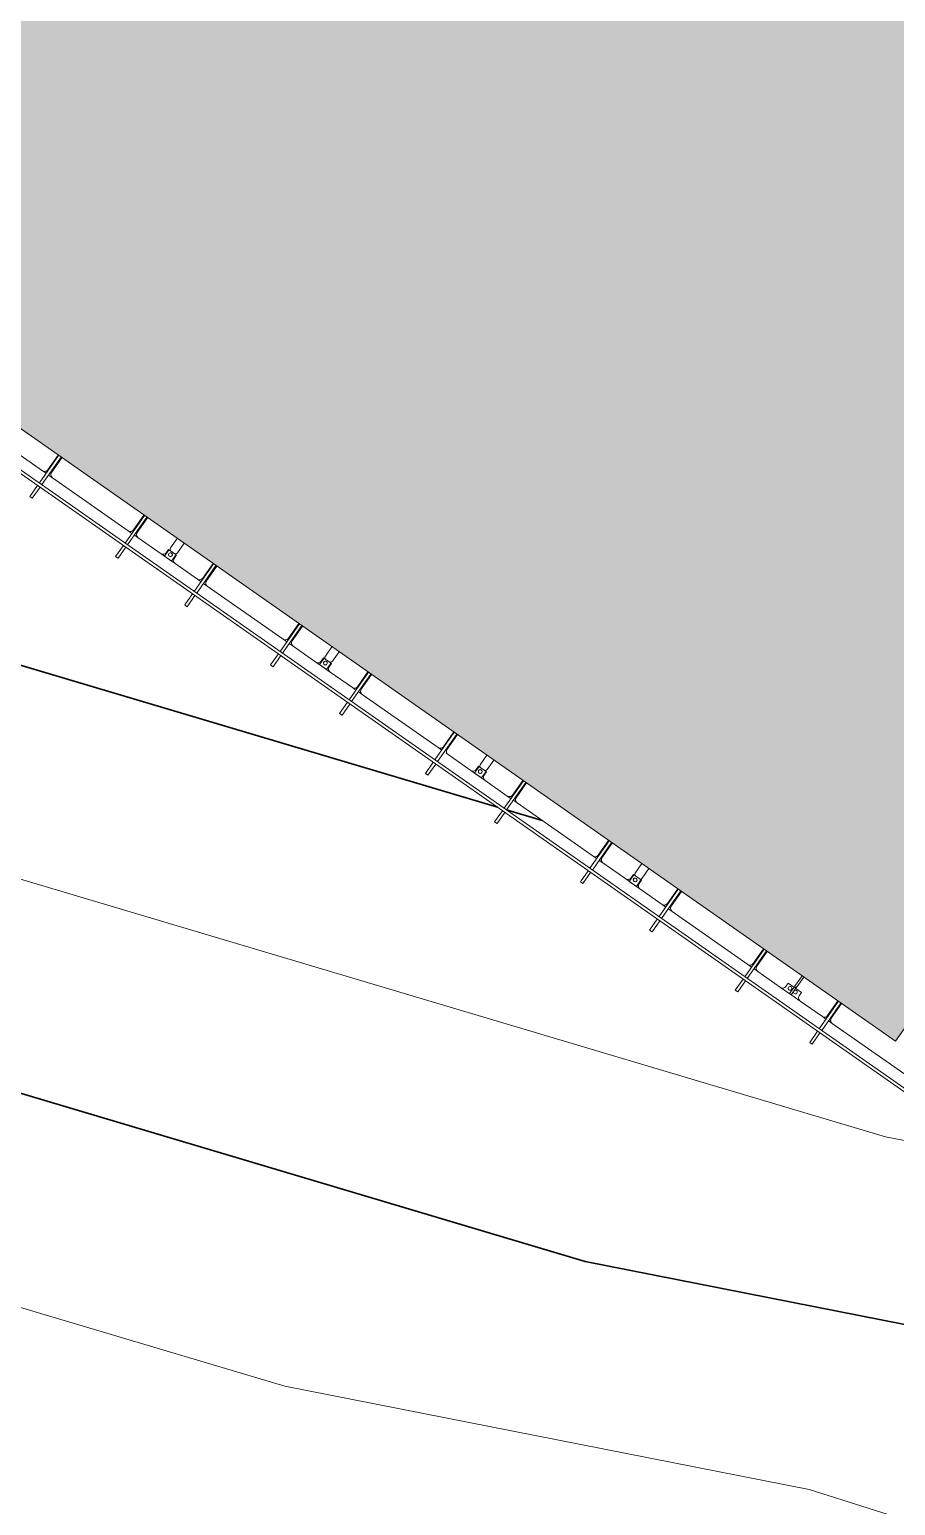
# Model space of a CAD drawing. Header units: millimetres. Extents: x -861324 to 439029, y -308065 to 694685.
# Drawn here: x -326338 to -314844, y 79907 to 99505 of the extents above; entities that cross this region are included whole.
import ezdxf

# ---------------------------------------------------------------- set-up
doc = ezdxf.new("R2010")
doc.units = ezdxf.units.MM
for name, color, linetype, lineweight in [('A-DETL-GENF', 92, 'Continuous', 9), ('A-DETL-THIN', 151, 'Continuous', 9), ('A-GENM', 13, 'Continuous', 9), ('C-TOPO-MAJR', 7, 'Continuous', 35), ('C-TOPO-MINR', 7, 'Continuous', 9), ('S-BEAM', 12, 'Continuous', 9)]:
    doc.layers.add(name, color=color, linetype=linetype, lineweight=lineweight)

# ---------------------------------------------------------------- blocks, each defined once
blk = doc.blocks.new('Dải phao đi lại kèm đỡ invester - DẢI PHAO ĐI LẠI-17783-BỐ TRÍ BÈ PIN HỒ BẢN MÒNG')
at = {"layer": 'A-GENM', "color": 7}
for p, q in [((78223, -620), (78223, 610)), ((77934, -670), (78173, -670)), ((78173, -730), (77934, -730)), ((78223, -620), (78223, -681)), ((78223, -721), (78223, -780)), ((78223, -1140), (78223, -780)), ((77934, -1312), (78088, -1312)), ((78118, -1282), (78118, -1190)), ((78118, -1190), (78173, -1190))]:
    blk.add_line(p, q, dxfattribs=at)
at = {"layer": 'A-GENM', "color": 9}
for p, q in [((78223, -620), (78223, -681)), ((78223, -721), (78223, -780)), ((78223, -1140), (78223, -1312)), ((78223, -1312), (78223, -1140)), ((78223, -1312), (78095, -1312)), ((78095, -1312), (78223, -1312)), ((78173, -1190), (78118, -1190)), ((78118, -1190), (78118, -1282)), ((78118, -1282), (78118, -1190)), ((78118, -1190), (78118, -1282)), ((78118, -1190), (78173, -1190)), ((78173, -1190), (78118, -1190))]:
    blk.add_line(p, q, dxfattribs=at)
at = {"layer": 'A-GENM', "color": 7}
for centre, radius, start, end in [((78173, -620), 50, 270, 0), ((78173, -620), 50, 270, 345), ((78173, -780), 50, 360, 90), ((78173, -780), 50, 360, 75), ((78173, -1140), 50, 270, 360), ((78088, -1282), 30, 270, 0)]:
    blk.add_arc(centre, radius, start, end, dxfattribs=at)
at = {"layer": 'A-GENM', "color": 9}
for centre, radius, start, end in [((78173, -1140), 50, 270, 360), ((78173, -1140), 50, 270, 360), ((78173, -1140), 50, 270, 360), ((78088, -1282), 30, 300, 0), ((78088, -1282), 30, 300, 0), ((78088, -1282), 30, 300, 0), ((78162, -1259), 25, 90, 270), ((78162, -1259), 25, 90, 270), ((78162, -1259), 25, 270, 90), ((78162, -1259), 25, 270, 90)]:
    blk.add_arc(centre, radius, start, end, dxfattribs=at)
blk = doc.blocks.new('Dầm C52 - Dầm C52-19794-BỐ TRÍ BÈ PIN HỒ BẢN MÒNG')
at = {"layer": 'S-BEAM', "color": 7}
for p, q in [((-39613, -20), (-39613, 20)), ((-39613, 20), (-39433, 20)), ((-39393, 20), (-38947, 20)), ((-39433, -20), (-39613, -20)), ((-38947, -20), (-39393, -20))]:
    blk.add_line(p, q, dxfattribs=at)
blk = doc.blocks.new('Dai phao do pin - DẢI PHAO ĐỠ PIN-15498-BỐ TRÍ BÈ PIN HỒ BẢN MÒNG')
at = {"layer": 'A-GENM', "color": 7}
for p, q in [((57000, -173), (57000, 66)), ((57060, 66), (57060, -173)), ((58390, -173), (58390, 66)), ((58450, 66), (58450, -173)), ((58928, 66), (58928, -88)), ((59042, -88), (59042, 66)), ((59510, -173), (59510, 66)), ((59570, 66), (59570, -173)), ((60900, -173), (60900, 66)), ((60960, 66), (60960, -173)), ((61438, 66), (61438, -88)), ((61552, -88), (61552, 66)), ((62020, -173), (62020, 66)), ((62080, 66), (62080, -173)), ((63410, -173), (63410, 66)), ((63470, 66), (63470, -173)), ((63948, 66), (63948, -88)), ((64062, -88), (64062, 66)), ((64530, -173), (64530, 66)), ((64590, 66), (64590, -173)), ((65920, -173), (65920, 66)), ((65980, 66), (65980, -173)), ((66458, 66), (66458, -88)), ((66572, -88), (66572, 66)), ((67040, -173), (67040, 66)), ((67100, 66), (67100, -173)), ((68430, -173), (68430, 66)), ((68490, 66), (68490, -173)), ((69082, -88), (69082, 66)), ((58920, -173), (58920, -118)), ((58920, -118), (59012, -118)), ((58958, -118), (59050, -118)), ((59050, -118), (59050, -173)), ((61430, -173), (61430, -118)), ((61430, -118), (61522, -118)), ((61468, -118), (61560, -118)), ((61560, -118), (61560, -173)), ((63940, -173), (63940, -118)), ((63940, -118), (64032, -118)), ((63978, -118), (64070, -118)), ((64070, -118), (64070, -173)), ((66450, -173), (66450, -118)), ((66450, -118), (66542, -118)), ((66488, -118), (66580, -118)), ((66580, -118), (66580, -173)), ((68960, -173), (68960, -118)), ((68960, -118), (69052, -118)), ((56590, -223), (56950, -223)), ((57009, -223), (56950, -223)), ((57110, -223), (57049, -223)), ((57110, -223), (58340, -223)), ((58399, -223), (58340, -223)), ((58500, -223), (58439, -223)), ((58500, -223), (58870, -223)), ((59100, -223), (59460, -223)), ((59519, -223), (59460, -223)), ((59620, -223), (59559, -223)), ((59620, -223), (60850, -223)), ((60909, -223), (60850, -223)), ((61010, -223), (60949, -223)), ((61010, -223), (61380, -223)), ((61610, -223), (61970, -223)), ((62029, -223), (61970, -223)), ((62130, -223), (62069, -223)), ((62130, -223), (63360, -223)), ((63419, -223), (63360, -223)), ((63520, -223), (63489, -223)), ((63520, -223), (63890, -223)), ((64120, -223), (64480, -223)), ((64539, -223), (64480, -223)), ((64640, -223), (64579, -223)), ((64640, -223), (65870, -223)), ((65929, -223), (65870, -223)), ((66030, -223), (65969, -223)), ((66030, -223), (66400, -223)), ((66630, -223), (66990, -223)), ((67049, -223), (66990, -223)), ((67150, -223), (67089, -223)), ((67150, -223), (68380, -223)), ((68439, -223), (68380, -223)), ((68540, -223), (68479, -223)), ((68540, -223), (68910, -223))]:
    blk.add_line(p, q, dxfattribs=at)
at = {"layer": 'A-GENM', "color": 9}
for p, q in [((59012, -118), (58920, -118)), ((58920, -118), (58920, -173)), ((58920, -173), (58920, -118)), ((58920, -118), (58920, -173)), ((58920, -118), (59012, -118)), ((59012, -118), (58920, -118)), ((58928, -223), (58928, -116)), ((58928, -116), (58928, -223)), ((59050, -118), (58958, -118)), ((58958, -118), (59050, -118)), ((59050, -118), (58958, -118)), ((59042, -116), (59042, -223)), ((59042, -223), (59042, -116)), ((59050, -173), (59050, -118)), ((59050, -118), (59050, -173)), ((59050, -173), (59050, -118)), ((61522, -118), (61430, -118)), ((61430, -118), (61430, -173)), ((61430, -173), (61430, -118)), ((61430, -118), (61430, -173)), ((61430, -118), (61522, -118)), ((61522, -118), (61430, -118)), ((61438, -223), (61438, -116)), ((61438, -116), (61438, -223)), ((61560, -118), (61468, -118)), ((61468, -118), (61560, -118)), ((61560, -118), (61468, -118)), ((61552, -116), (61552, -223)), ((61552, -223), (61552, -116)), ((61560, -173), (61560, -118)), ((61560, -118), (61560, -173)), ((61560, -173), (61560, -118)), ((64032, -118), (63940, -118)), ((63940, -118), (63940, -173)), ((63940, -173), (63940, -118)), ((63940, -118), (63940, -173)), ((63940, -118), (64032, -118)), ((64032, -118), (63940, -118)), ((63948, -223), (63948, -116)), ((63948, -116), (63948, -223)), ((64070, -118), (63978, -118)), ((63978, -118), (64070, -118)), ((64070, -118), (63978, -118)), ((64062, -116), (64062, -223)), ((64062, -223), (64062, -116)), ((64070, -173), (64070, -118)), ((64070, -118), (64070, -173)), ((64070, -173), (64070, -118)), ((66542, -118), (66450, -118)), ((66450, -118), (66450, -173)), ((66450, -173), (66450, -118)), ((66450, -118), (66450, -173)), ((66450, -118), (66542, -118)), ((66542, -118), (66450, -118)), ((66458, -223), (66458, -116)), ((66458, -116), (66458, -223)), ((66580, -118), (66488, -118)), ((66488, -118), (66580, -118)), ((66580, -118), (66488, -118)), ((66572, -116), (66572, -223)), ((66572, -223), (66572, -116)), ((66580, -173), (66580, -118)), ((66580, -118), (66580, -173)), ((66580, -173), (66580, -118)), ((69052, -118), (68960, -118)), ((68960, -118), (68960, -173)), ((68960, -173), (68960, -118)), ((68960, -118), (68960, -173)), ((68960, -118), (69052, -118)), ((69052, -118), (68960, -118)), ((69082, -95), (69082, -223)), ((69082, -223), (69082, -95)), ((57009, -223), (56950, -223)), ((57110, -223), (57049, -223)), ((58399, -223), (58340, -223)), ((58500, -223), (58439, -223)), ((59042, -223), (58870, -223)), ((58870, -223), (59042, -223)), ((59100, -223), (58928, -223)), ((58928, -223), (59100, -223)), ((59519, -223), (59460, -223)), ((59620, -223), (59559, -223)), ((60909, -223), (60850, -223)), ((61010, -223), (60949, -223)), ((61552, -223), (61380, -223)), ((61380, -223), (61552, -223)), ((61610, -223), (61438, -223)), ((61438, -223), (61610, -223)), ((62029, -223), (61970, -223)), ((62130, -223), (62069, -223)), ((63419, -223), (63360, -223)), ((64062, -223), (63890, -223)), ((63890, -223), (64062, -223)), ((64120, -223), (63948, -223)), ((63948, -223), (64120, -223)), ((64539, -223), (64480, -223)), ((64640, -223), (64579, -223)), ((65929, -223), (65870, -223)), ((66030, -223), (65969, -223)), ((66572, -223), (66400, -223)), ((66400, -223), (66572, -223)), ((66630, -223), (66458, -223)), ((66458, -223), (66630, -223)), ((67049, -223), (66990, -223)), ((67150, -223), (67089, -223)), ((68439, -223), (68380, -223)), ((68540, -223), (68479, -223)), ((69082, -223), (68910, -223)), ((68910, -223), (69082, -223))]:
    blk.add_line(p, q, dxfattribs=at)
at = {"layer": 'A-GENM', "color": 7}
for centre, radius, start, end in [((56950, -173), 50, 270, 360), ((56950, -173), 50, 270, 345), ((57110, -173), 50, 180, 270), ((57110, -173), 50, 180, 255), ((58340, -173), 50, 270, 360), ((58340, -173), 50, 270, 345), ((58500, -173), 50, 180, 270), ((58500, -173), 50, 180, 255), ((58870, -173), 50, 270, 360), ((58958, -88), 30, 180, 270), ((59012, -88), 30, 270, 360), ((59100, -173), 50, 180, 270), ((59460, -173), 50, 270, 360), ((59460, -173), 50, 270, 345), ((59620, -173), 50, 180, 270), ((59620, -173), 50, 180, 255), ((60850, -173), 50, 270, 360), ((60850, -173), 50, 270, 345), ((61010, -173), 50, 180, 270), ((61010, -173), 50, 180, 255), ((61380, -173), 50, 270, 360), ((61468, -88), 30, 180, 270), ((61522, -88), 30, 270, 360), ((61610, -173), 50, 180, 270), ((61970, -173), 50, 270, 360), ((61970, -173), 50, 270, 345), ((62130, -173), 50, 180, 270), ((62130, -173), 50, 180, 255), ((63360, -173), 50, 270, 360), ((63360, -173), 50, 270, 345), ((63520, -173), 50, 180, 270), ((63520, -173), 50, 180, 255), ((63890, -173), 50, 270, 360), ((63978, -88), 30, 180, 270), ((64032, -88), 30, 270, 360), ((64120, -173), 50, 180, 270), ((64480, -173), 50, 270, 360), ((64480, -173), 50, 270, 345), ((64640, -173), 50, 180, 270), ((64640, -173), 50, 180, 255), ((65870, -173), 50, 270, 360), ((65870, -173), 50, 270, 345), ((66030, -173), 50, 180, 270), ((66030, -173), 50, 180, 255), ((66400, -173), 50, 270, 360), ((66488, -88), 30, 180, 270), ((66542, -88), 30, 270, 360), ((66630, -173), 50, 180, 270), ((66990, -173), 50, 270, 360), ((66990, -173), 50, 270, 345), ((67150, -173), 50, 180, 270), ((67150, -173), 50, 180, 255), ((68380, -173), 50, 270, 360), ((68380, -173), 50, 270, 345), ((68540, -173), 50, 180, 270), ((68540, -173), 50, 180, 255), ((68910, -173), 50, 270, 360), ((69052, -88), 30, 270, 360)]:
    blk.add_arc(centre, radius, start, end, dxfattribs=at)
at = {"layer": 'A-GENM', "color": 9}
for centre, radius, start, end in [((58870, -173), 50, 270, 0), ((58870, -173), 50, 270, 360), ((58870, -173), 50, 270, 0), ((58979, -162), 25, 0, 180), ((58979, -162), 25, 360, 180), ((58979, -162), 25, 180, 0), ((58979, -162), 25, 180, 360), ((58981, -162), 25, 0, 180), ((58981, -162), 25, 0, 180), ((58981, -162), 25, 180, 360), ((58981, -162), 25, 180, 0), ((59100, -173), 50, 180, 270), ((59100, -173), 50, 180, 270), ((59100, -173), 50, 180, 270), ((61380, -173), 50, 270, 0), ((61380, -173), 50, 270, 360), ((61380, -173), 50, 270, 0), ((61489, -162), 25, 0, 180), ((61489, -162), 25, 360, 180), ((61489, -162), 25, 180, 360), ((61489, -162), 25, 180, 360), ((61491, -162), 25, 0, 180), ((61491, -162), 25, 0, 180), ((61491, -162), 25, 180, 360), ((61491, -162), 25, 180, 0), ((61610, -173), 50, 180, 270), ((61610, -173), 50, 180, 270), ((61610, -173), 50, 180, 270), ((63890, -173), 50, 270, 0), ((63890, -173), 50, 270, 360), ((63890, -173), 50, 270, 0), ((63999, -162), 25, 0, 180), ((63999, -162), 25, 360, 180), ((63999, -162), 25, 180, 360), ((63999, -162), 25, 180, 360), ((64001, -162), 25, 0, 180), ((64001, -162), 25, 0, 180), ((64001, -162), 25, 180, 0), ((64001, -162), 25, 180, 0), ((64120, -173), 50, 180, 270), ((64120, -173), 50, 180, 270), ((64120, -173), 50, 180, 270), ((66400, -173), 50, 270, 0), ((66400, -173), 50, 270, 360), ((66400, -173), 50, 270, 0), ((66509, -162), 25, 0, 180), ((66509, -162), 25, 360, 180), ((66509, -162), 25, 180, 0), ((66509, -162), 25, 180, 360), ((66511, -162), 25, 0, 180), ((66511, -162), 25, 360, 180), ((66511, -162), 25, 180, 360), ((66511, -162), 25, 180, 0), ((66630, -173), 50, 180, 270), ((66630, -173), 50, 180, 270), ((66630, -173), 50, 180, 270), ((68910, -173), 50, 270, 0), ((68910, -173), 50, 270, 360), ((68910, -173), 50, 270, 0), ((69019, -162), 25, 0, 180), ((69019, -162), 25, 360, 180), ((69019, -162), 25, 180, 0), ((69019, -162), 25, 180, 360), ((69052, -88), 30, 270, 315), ((69052, -88), 30, 270, 315), ((69052, -88), 30, 270, 315)]:
    blk.add_arc(centre, radius, start, end, dxfattribs=at)
blk = doc.blocks.new('Dầm C52 - Hộp 40x60-V197-BỐ TRÍ BÈ PIN HỒ BẢN MÒNG')
at = {"layer": 'S-BEAM', "color": 7}
for p, q in [((-110033, 20), (110033, 20)), ((110033, -20), (-110033, -20))]:
    blk.add_line(p, q, dxfattribs=at)
blk = doc.blocks.new('HOBANMONG_BEPIN 6_rvt-1-BỐ TRÍ BÈ PIN HỒ BẢN MÒNG')
at = {"layer": 'A-GENM', "lineweight": 9}
for name, p, rotation in [('Dải phao đi lại kèm đỡ invester - DẢI PHAO ĐI LẠI-17783-BỐ TRÍ BÈ PIN HỒ BẢN MÒNG', (-270309, 150028), 234.9999999999992), ('Dai phao do pin - DẢI PHAO ĐỠ PIN-15498-BỐ TRÍ BÈ PIN HỒ BẢN MÒNG', (-372688, 126494), 324.9999999999996)]:
    blk.add_blockref(name, p, dxfattribs=dict(at, rotation=rotation))
at = {"layer": 'S-BEAM', "lineweight": 9}
for name, p, rotation in [('Dầm C52 - Hộp 40x60-V197-BỐ TRÍ BÈ PIN HỒ BẢN MÒNG', (-404336, 148166), 324.9999999999993), ('Dầm C52 - Dầm C52-19794-BỐ TRÍ BÈ PIN HỒ BẢN MÒNG', (-303596, 125742), 54.99999999999903), ('Dầm C52 - Dầm C52-19794-BỐ TRÍ BÈ PIN HỒ BẢN MÒNG', (-302457, 124944), 54.99999999999903), ('Dầm C52 - Dầm C52-19794-BỐ TRÍ BÈ PIN HỒ BẢN MÒNG', (-301540, 124302), 54.99999999999903), ('Dầm C52 - Dầm C52-19794-BỐ TRÍ BÈ PIN HỒ BẢN MÒNG', (-300401, 123505), 54.99999999999903), ('Dầm C52 - Dầm C52-19794-BỐ TRÍ BÈ PIN HỒ BẢN MÒNG', (-299484, 122862), 54.99999999999903), ('Dầm C52 - Dầm C52-19794-BỐ TRÍ BÈ PIN HỒ BẢN MÒNG', (-298345, 122065), 54.99999999999903), ('Dầm C52 - Dầm C52-19794-BỐ TRÍ BÈ PIN HỒ BẢN MÒNG', (-297427, 121423), 54.99999999999903), ('Dầm C52 - Dầm C52-19794-BỐ TRÍ BÈ PIN HỒ BẢN MÒNG', (-296289, 120625), 54.99999999999903), ('Dầm C52 - Dầm C52-19794-BỐ TRÍ BÈ PIN HỒ BẢN MÒNG', (-295371, 119983), 54.99999999999903), ('Dầm C52 - Dầm C52-19794-BỐ TRÍ BÈ PIN HỒ BẢN MÒNG', (-294233, 119186), 54.99999999999903), ('Dầm C52 - Dầm C52-19794-BỐ TRÍ BÈ PIN HỒ BẢN MÒNG', (-293245, 118494), 54.99999999999903)]:
    blk.add_blockref(name, p, dxfattribs=dict(at, rotation=rotation))

msp = doc.modelspace()

# ---------------------------------------------------------------- hatches: boundary and pattern name
at = {"layer": 'A-DETL-GENF'}
msp.add_hatch(color=8, dxfattribs=at).paths.add_polyline_path([(-248957, 54506), (-211101, 108570), (-448889, 275071), (-493590, 211231), (-314845, 86073), (-308000, 95848), (-250260, 55418)])

# ---------------------------------------------------------------- linework, layer by layer
at = {"layer": 'A-DETL-THIN'}
for p, q in [((-493590, 211231), (-314845, 86073)), ((-314845, 86073), (-308000, 95848))]:
    msp.add_line(p, q, dxfattribs=at)
at = {"layer": 'C-TOPO-MAJR'}
for p, q in [((-328544, 91685), (-320128, 89179)), ((-320006, 89142), (-319532, 89001)), ((-327739, 85761), (-318963, 83147)), ((-318963, 83147), (-314325, 82233))]:
    msp.add_line(p, q, dxfattribs=at)
at = {"layer": 'C-TOPO-MINR'}
for p, q in [((-328141, 88723), (-314978, 84803)), ((-314978, 84803), (-312659, 84346)), ((-327336, 82799), (-322948, 81492)), ((-322948, 81492), (-315991, 80121)), ((-315991, 80121), (-310521, 78389))]:
    msp.add_line(p, q, dxfattribs=at)

# ---------------------------------------------------------------- block references
at = {"lineweight": 5}
msp.add_blockref('HOBANMONG_BEPIN 6_rvt-1-BỐ TRÍ BÈ PIN HỒ BẢN MÒNG', (0, 0), dxfattribs=at)

doc.saveas('drawing.dxf')
